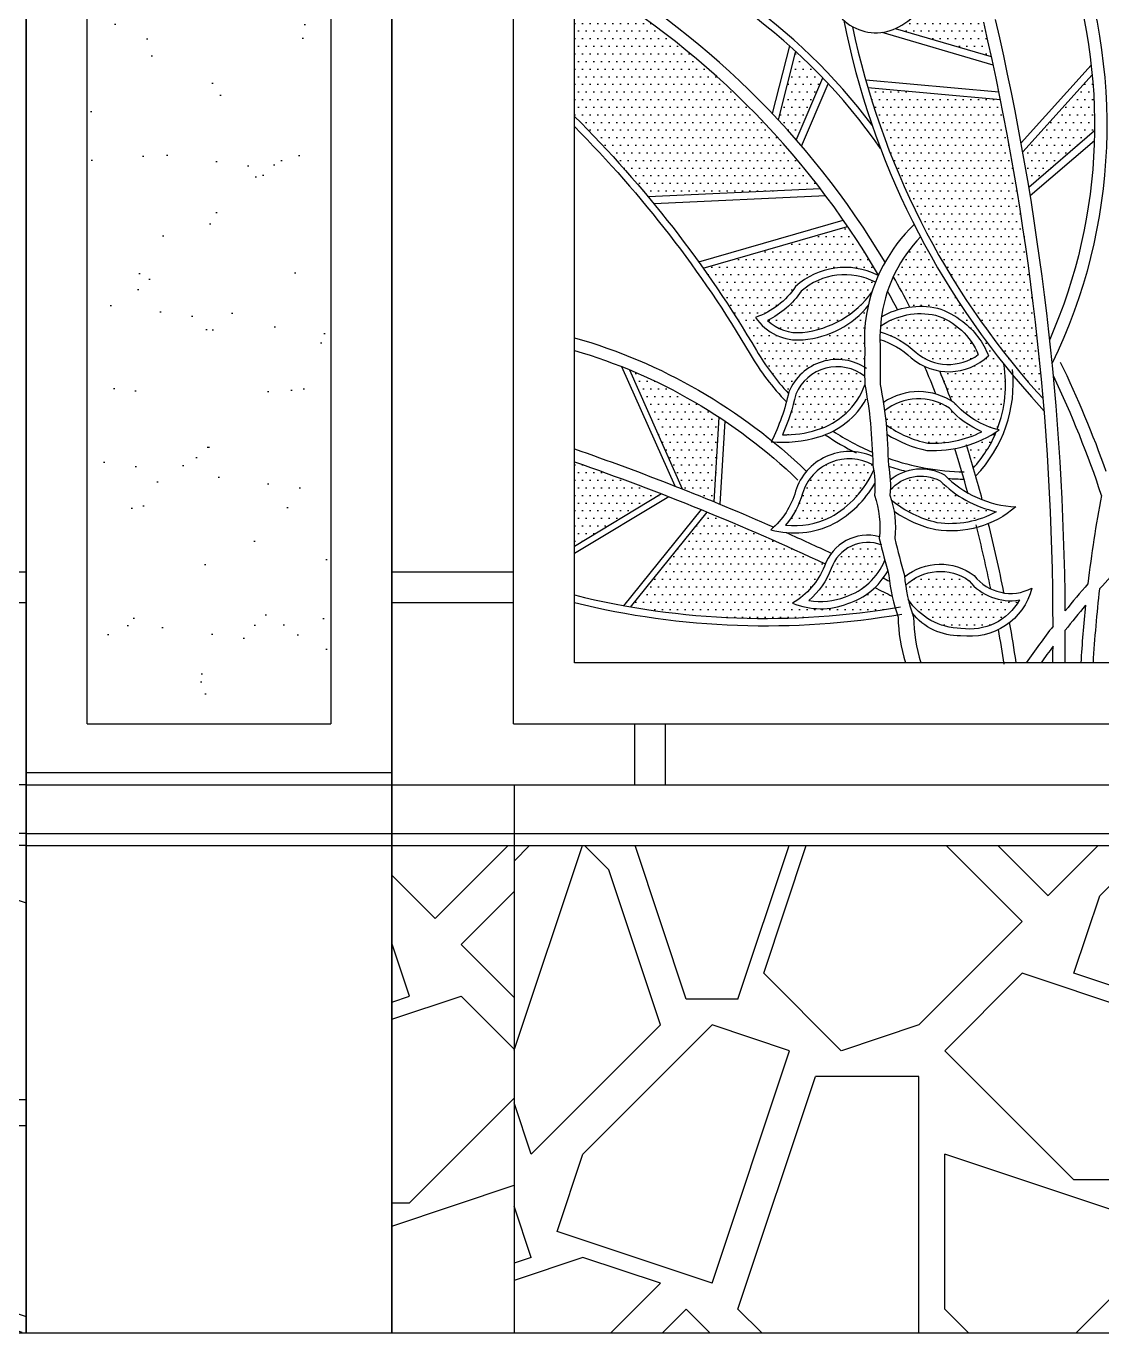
# Model space of a CAD drawing. Extents: x -51224 to -13975, y -20628 to 9094.
# Drawn here: x -38902 to -38019, y -18362 to -17289 of the extents above; entities that cross this region are included whole.
import ezdxf

# ---------------------------------------------------------------- set-up
doc = ezdxf.new("R2010")
doc.units = 0
doc.header["$LTSCALE"] = 5
doc.header["$MEASUREMENT"] = 0
doc.layers.get('0').update_dxf_attribs({"linetype": 'CONTINUOUS'})
for name, color, linetype in [('0-1', 1, 'CONTINUOUS'), ('0-3', 3, 'CONTINUOUS'), ('0-4', 4, 'CONTINUOUS'), ('0-BCA', 33, 'CONTINUOUS'), ('0-HATCH', 8, 'CONTINUOUS'), ('1', 8, 'CONTINUOUS'), ('2', 2, 'CONTINUOUS'), ('MET', 2, 'CONTINUOUS')]:
    doc.layers.add(name, color=color, linetype=linetype)
pattern_1 = [(0, (-66595.0113, -13824.664), (3.125, 6.25), [0, -6.25])]

msp = doc.modelspace()

# ---------------------------------------------------------------- hatches: boundary and pattern name
at = {"layer": '0-HATCH'}
h = msp.add_hatch(dxfattribs=at)
h.set_pattern_fill('AR-SAND', color=2, scale=50, style=0)
h.set_pattern_definition([(142.5, (-6908.28, -13824.664), (3.14967, 96.34119), [0, -76, 0, -85, 0, -81.25]), (172.5, (-6908.28, -13824.66), (-88.48884, 141.1073), [0, -41, 0, -68.5, 0, -26.25]), (212.5, (-6846.78, -13824.66), (-155.7071, 0.28295), [0, -25, 0, -90, 0, -117.5]), (222.5, (-6846.78, -13824.66), (-150.30633, 43.8838), [0, -12.5, 0, -59, 0, -67.5])])
h.paths.add_polyline_path([(-38651.6, -16411.5), (-38851.6, -16411.5), (-38851.6, -17862.1), (-38651.6, -17862.1)])
h = msp.add_hatch(dxfattribs=at)
h.set_pattern_fill('GRAVEL', color=256, scale=600, angle=45, style=0)
h.set_pattern_definition([(135, (-6725.26, -12910.15), (-6e-14, 848.528), [180, -420]), (135, (-6937.4, -12613.16), (-6e-14, 848.528), [150, -450]), (135, (-6894.97, -12613.16), (-6e-14, 848.528), [120, -480]), (135, (-6661.6, -12634.4), (-6e-14, 848.528), [90, -90, 120, -300]), (135, (-6640.4, -12613.16), (-6e-14, 848.528), [120, -30, 150, -300]), (135, (-6364.64, -12719.2), (-6e-14, 848.528), [150, -450]), (135, (-6746.5, -12294.96), (-6e-14, 848.528), [150, -450]), (45, (-6555.56, -12910.15), (848.528, 1e-13), [90, -510]), (45, (-6301, -12528.3), (848.528, 1e-13), [60, -540]), (45, (-6725.26, -12910.15), (848.528, 1e-13), [90, -510]), (45, (-6385.85, -12485.9), (848.528, 1e-13), [30, -570]), (45, (-6576.8, -12634.4), (848.528, 1e-13), [90, -510]), (45, (-6767.7, -12740.44), (848.528, 1e-13), [150, -450]), (45, (-6513.13, -12401.03), (848.528, 1e-13), [90, -510]), (45, (-6725.26, -12528.3), (848.528, 1e-13), [120, -480]), (45, (-6746.5, -12507.1), (848.528, 1e-13), [120, -480]), (45, (-6979.8, -12655.6), (848.528, 1e-13), [60, -540]), (45, (-6979.8, -12528.3), (848.528, 1e-13), [150, -450]), (90, (-6640.4, -12910.15), (424.264, 424.264), [254.558, -593.97]), (90, (-6661.62, -12846.5), (424.264, 424.264), [127.279, -721.249]), (90, (-6619.2, -12422.24), (424.264, 424.264), [169.706, -678.823]), (90, (-6598, -12401.03), (424.264, 424.264), [127.279, -721.249]), (7e-15, (-6491.9, -12591.95), (424.264, -424.264), [42.427, -806.102]), (7e-15, (-6640.4, -12910.15), (424.264, -424.264), [84.853, -763.676]), (7e-15, (-6640.4, -12655.6), (424.264, -424.264), [84.853, -763.676]), (7e-15, (-6640.4, -12443.46), (424.264, -424.264), [84.853, -763.676]), (7e-15, (-6682.84, -12231.33), (424.264, -424.264), [127.279, -721.249]), (7e-15, (-6704.05, -12252.54), (424.264, -424.264), [84.853, -763.676]), (7e-15, (-6640.4, -12231.33), (424.264, -424.264), [84.853, -763.676]), (7e-15, (-6894.97, -12740.44), (424.264, -424.264), [127.279, -721.249]), (108.43495, (-6767.7, -12358.6), (-424.264, 424.264), [67.08, -1274.561]), (108.43495, (-6767.7, -12570.74), (-424.264, 424.264), [67.08, -1274.561]), (108.43495, (-6491.92, -12591.95), (-424.264, 424.264), [134.16, -1207.481]), (108.43495, (-6407.07, -12464.67), (-424.264, 424.264), [134.16, -1207.481]), (108.43495, (-6513.13, -12570.74), (-424.264, 424.264), [134.16, -1207.481]), (108.43495, (-6682.84, -12231.33), (-424.264, 424.264), [134.16, -1207.481]), (108.43495, (-6491.92, -12846.5), (-424.264, 424.264), [201.246, -1140.395]), (108.43495, (-6470.7, -12825.3), (-424.264, 424.264), [201.246, -1140.395]), (108.43495, (-6301, -12655.6), (-424.264, 424.264), [201.246, -1140.395]), (71.56505, (-6534.34, -12464.67), (424.264, 424.264), [67.08, -1274.561]), (71.56505, (-6746.48, -12294.96), (424.264, 424.264), [67.08, -805.001, 134.16, -335.4]), (71.56505, (-6746.48, -12379.82), (424.264, 424.264), [134.16, -1207.481]), (71.56505, (-6449.5, -12591.95), (424.264, 424.264), [134.16, -1207.481]), (71.56505, (-6428.28, -12613.16), (424.264, 424.264), [134.16, -1207.481]), (71.56505, (-6534.34, -12422.24), (424.264, 424.264), [201.246, -1140.395]), (18.43495, (-6534.34, -12634.38), (424.264, 424.264), [67.08, -1274.561]), (18.43495, (-6852.54, -12401.03), (424.264, 424.264), [67.08, -1274.561]), (18.43495, (-6894.97, -12613.16), (424.264, 424.264), [134.16, -1207.481]), (18.43495, (-6852.54, -12613.16), (424.264, 424.264), [134.16, -1207.481]), (18.43495, (-6597.98, -12273.75), (424.264, 424.264), [134.16, -1207.481]), (18.43495, (-6470.7, -12825.3), (424.264, 424.264), [134.16, -1207.481]), (18.43495, (-6852.54, -12782.87), (424.264, 424.264), [201.246, -1140.395]), (341.56505, (-6746.48, -12379.82), (424.264, -424.264), [134.16, -1207.481]), (341.56505, (-6788.9, -12379.82), (424.264, -424.264), [134.16, -1207.481]), (341.56505, (-6682.84, -12910.15), (424.264, -424.264), [67.08, -1274.561]), (341.56505, (-6640.4, -12613.16), (424.264, -424.264), [67.08, -1274.561]), (341.56505, (-6597.98, -12401.03), (424.264, -424.264), [67.08, -1274.561])])
h.paths.add_polyline_path([(-39002.2, -17962.1), (-38901.6, -17962.1), (-38901.6, -18362.1), (-39002.2, -18362.1)])
h.paths.add_polyline_path([(-38601.6, -17962.1), (-38501.1, -17962.1), (-38501.1, -18362.1), (-38601.6, -18362.1)])
h = msp.add_hatch(dxfattribs=at)
h.set_pattern_fill('GRAVEL', color=256, scale=600, angle=45, style=0)
h.set_pattern_definition([(45, (-66510.16, -13739.8), (6e-14, 848.528), [180, -420]), (45, (-66298, -13442.8), (6e-14, 848.528), [150, -450]), (45, (-66340.45, -13442.8), (6e-14, 848.528), [120, -480]), (45, (-66573.8, -13464.04), (6e-14, 848.528), [90, -90, 120, -300]), (45, (-66595, -13442.8), (6e-14, 848.528), [120, -30, 150, -300]), (45, (-66870.8, -13548.9), (6e-14, 848.528), [150, -450]), (45, (-66488.95, -13124.6), (6e-14, 848.528), [150, -450]), (135, (-66679.86, -13739.8), (-848.528, 1e-13), [90, -510]), (135, (-66934.4, -13358), (-848.528, 1e-13), [60, -540]), (135, (-66510.16, -13739.8), (-848.528, 1e-13), [90, -510]), (135, (-66849.57, -13315.55), (-848.528, 1e-13), [30, -570]), (135, (-66658.65, -13464.04), (-848.528, 1e-13), [90, -510]), (135, (-66467.73, -13570.1), (-848.528, 1e-13), [150, -450]), (135, (-66722.3, -13230.7), (-848.528, 1e-13), [90, -510]), (135, (-66510.16, -13358), (-848.528, 1e-13), [120, -480]), (135, (-66488.95, -13336.76), (-848.528, 1e-13), [120, -480]), (135, (-66255.6, -13485.25), (-848.528, 1e-13), [60, -540]), (135, (-66255.6, -13358), (-848.528, 1e-13), [150, -450]), (90, (-66595, -13739.8), (-424.264, 424.264), [254.558, -593.97]), (90, (-66573.8, -13676.17), (-424.264, 424.264), [127.279, -721.249]), (90, (-66616.22, -13251.9), (-424.264, 424.264), [169.706, -678.823]), (90, (-66637.44, -13230.7), (-424.264, 424.264), [127.279, -721.249]), (180, (-66743.5, -13421.6), (-424.264, -424.264), [42.427, -806.102]), (180, (-66595, -13739.8), (-424.264, -424.264), [84.853, -763.676]), (180, (-66595, -13485.25), (-424.264, -424.264), [84.853, -763.676]), (180, (-66595, -13273.1), (-424.264, -424.264), [84.853, -763.676]), (180, (-66552.6, -13061), (-424.264, -424.264), [127.279, -721.249]), (180, (-66531.37, -13082.2), (-424.264, -424.264), [84.853, -763.676]), (180, (-66595, -13061), (-424.264, -424.264), [84.853, -763.676]), (180, (-66340.45, -13570.1), (-424.264, -424.264), [127.279, -721.249]), (71.56505, (-66467.73, -13188.27), (424.264, 424.264), [67.08, -1274.561]), (71.56505, (-66467.73, -13400.4), (424.264, 424.264), [67.08, -1274.561]), (71.56505, (-66743.5, -13421.6), (424.264, 424.264), [134.16, -1207.481]), (71.56505, (-66828.36, -13294.33), (424.264, 424.264), [134.16, -1207.481]), (71.56505, (-66722.3, -13400.4), (424.264, 424.264), [134.16, -1207.481]), (71.56505, (-66552.58, -13061), (424.264, 424.264), [134.16, -1207.481]), (71.56505, (-66743.5, -13676.17), (424.264, 424.264), [201.246, -1140.395]), (71.56505, (-66764.72, -13654.96), (424.264, 424.264), [201.246, -1140.395]), (71.56505, (-66934.42, -13485.25), (424.264, 424.264), [201.246, -1140.395]), (108.43495, (-66701.08, -13294.33), (-424.264, 424.264), [67.08, -1274.561]), (108.43495, (-66488.95, -13124.63), (-424.264, 424.264), [67.08, -805.001, 134.16, -335.4]), (108.43495, (-66488.95, -13209.48), (-424.264, 424.264), [134.16, -1207.481]), (108.43495, (-66785.93, -13421.6), (-424.264, 424.264), [134.16, -1207.481]), (108.43495, (-66807.14, -13442.83), (-424.264, 424.264), [134.16, -1207.481]), (108.43495, (-66701.08, -13251.9), (-424.264, 424.264), [201.246, -1140.395]), (161.56505, (-66701.08, -13464.04), (-424.264, 424.264), [67.08, -1274.561]), (161.56505, (-66382.88, -13230.7), (-424.264, 424.264), [67.08, -1274.561]), (161.56505, (-66340.45, -13442.83), (-424.264, 424.264), [134.16, -1207.481]), (161.56505, (-66382.88, -13442.83), (-424.264, 424.264), [134.16, -1207.481]), (161.56505, (-66637.44, -13103.42), (-424.264, 424.264), [134.16, -1207.481]), (161.56505, (-66764.72, -13654.96), (-424.264, 424.264), [134.16, -1207.481]), (161.56505, (-66382.88, -13612.53), (-424.264, 424.264), [201.246, -1140.395]), (198.43495, (-66488.95, -13209.48), (-424.264, -424.264), [134.16, -1207.481]), (198.43495, (-66446.52, -13209.48), (-424.264, -424.264), [134.16, -1207.481]), (198.43495, (-66552.58, -13739.8), (-424.264, -424.264), [67.08, -1274.561]), (198.43495, (-66595, -13442.83), (-424.264, -424.264), [67.08, -1274.561]), (198.43495, (-66637.44, -13230.7), (-424.264, -424.264), [67.08, -1274.561])])
h.paths.add_polyline_path([(-38501.1, -17962.1), (-38501.1, -18362.1), (-35002.2, -18362.1), (-35002.2, -17962.1)])
at = {"layer": 'MET', "linetype": 'CONTINUOUS'}
h = msp.add_hatch(dxfattribs=at)
h.set_pattern_fill('DOTS', color=256, scale=100, style=0)
h.set_pattern_definition(pattern_1)
h.paths.add_polyline_path([(-38249.7, -17422.9, 0.099038), (-38451.6, -17246), (-38451.6, -17363.5, -0.023587), (-38391, -17429.6)])
h.paths.add_polyline_path([(-38210.5, -17519, -0.201809), (-38263.9, -17546.8, -0.279095), (-38302.9, -17528.5, 0.164509), (-38270, -17503.2, -0.315427), (-38202.1, -17494.1, -0.00052), (-38202, -17493.9, 0.017344), (-38227.4, -17453.8), (-38345.9, -17488.2, -0.021153), (-38302.1, -17555.8, 0.054369), (-38275.9, -17590.9, 0.001844), (-38275.6, -17589.7, -0.461655), (-38213.4, -17569.4, -0.007468), (-38213.2, -17554.7, -0.058651), (-38211.9, -17525.8, -0.012704)])
at = {"layer": 'MET'}
h = msp.add_hatch(dxfattribs=at)
h.set_pattern_fill('DOTS', color=256, scale=100, style=0)
h.set_pattern_definition(pattern_1)
h.paths.add_polyline_path([(-38101.9, -17349.8), (-38210.7, -17340.1, 0.111187), (-38072, -17589.6), (-38066.8, -17595.2, 0.028069)])
h.paths.add_polyline_path([(-38115.6, -17286.2, -0.236624), (-38146.6, -17274.2, -0.092086), (-38153.7, -17265.5), (-38165, -17261.8, -0.259894), (-38182.9, -17288.6, -0.038094), (-38188.1, -17291.5), (-38109.2, -17314.7, 0.003299)])
h.paths.add_polyline_path([(-38198.8, -17250.7), (-38231.8, -17239.8, 0.008253), (-38228.7, -17261, 0.187076), (-38204.8, -17255.7, -0.060634)])
at = {"layer": 'MET', "linetype": 'CONTINUOUS'}
h = msp.add_hatch(dxfattribs=at)
h.set_pattern_fill('DOTS', color=256, scale=100, style=0)
h.set_pattern_definition(pattern_1)
h.paths.add_polyline_path([(-38247.7, -17331.9, 0.016289), (-38270.1, -17310), (-38284.3, -17366.4, -0.007974), (-38269.5, -17382.9)])
h.paths.add_polyline_path([(-38099.1, -17566.9, -0.047669), (-38167.5, -17462.5, 0.085747), (-38189.9, -17494.9, -0.010283), (-38176.2, -17520, -0.088971), (-38153.6, -17520.9, -0.090608), (-38132.9, -17531.9, -0.140702), (-38111.8, -17560, -0.233474), (-38151.7, -17572.5, -0.009509), (-38142.1, -17597.1, -0.012903), (-38139.8, -17598.6, 0.152599), (-38104.6, -17620.5, 0.136221)])
h.paths.add_polyline_path([(-38105.3, -17622.5, -0.071251), (-38129.6, -17633.8, -0.003893), (-38124.1, -17651.9, 0.087448)])
at = {"layer": 'MET'}
h = msp.add_hatch(dxfattribs=at)
h.set_pattern_fill('DOTS', color=256, scale=100, style=0)
h.set_pattern_definition(pattern_1)
h.paths.add_polyline_path([(-38024.6, -17375.2, 0.026131), (-38026.6, -17329.4), (-38083.6, -17392.6, -0.003305), (-38078.6, -17421.5)])
h = msp.add_hatch(dxfattribs=at)
h.set_pattern_fill('DOTS', scale=100, style=0)
h.set_pattern_definition(pattern_1)
h.paths.add_polyline_path([(-38207.4, -17507.8, -0.015951), (-38204.5, -17499.7, 0.314344), (-38265.4, -17507.1, -0.131146), (-38293.1, -17531, 0.223388), (-38264.5, -17540.8, 0.213147)])
h.paths.add_polyline_path([(-38171.2, -17557.3, 0.347577), (-38120.1, -17559.1, 0.222597), (-38155.1, -17526.7, 0.206856), (-38200.4, -17535.7, 0.009459), (-38200.7, -17540.3, -0.11711)])
h = msp.add_hatch(dxfattribs=at)
h.set_pattern_fill('DOTS', scale=100, style=0)
h.set_pattern_definition(pattern_1)
h.paths.add_polyline_path([(-38213.2, -17583.9, 0.000117), (-38213.2, -17583.7, -0.003517), (-38213.4, -17576.7, 0.489687), (-38269.9, -17591.5, -0.048306), (-38280.8, -17625, 0.074583), (-38252.8, -17620.9, 0.23813)])
h.paths.add_polyline_path([(-38197.1, -17605.1, -0.004907), (-38195.8, -17615.3, -0.000458), (-38195.6, -17616.8, 0.101386), (-38161.4, -17631.8, 0.129701), (-38117.3, -17622.4, -0.109915), (-38143.8, -17603.1, 0.323746)])
h.paths.add_polyline_path([(-38205.9, -17653.9, 0.01156), (-38206.6, -17650, 0.000146), (-38206.6, -17649.5, 0.472912), (-38264.4, -17673, -0.105823), (-38278.3, -17699.1, 0.145286), (-38241.4, -17692.5, 0.159444)])
h.paths.add_polyline_path([(-38153.8, -17697.1, 0.164545), (-38105.3, -17688, -0.142619), (-38151.5, -17662.6, 0.348834), (-38192.3, -17670.2, -0.012315), (-38192.6, -17674.5, -0.014463), (-38191.2, -17678.9, 0.111348)])
h.paths.add_polyline_path([(-38196.8, -17727.8, -0.00325), (-38200.1, -17715.2, 0.420078), (-38240.8, -17734.7, -0.122003), (-38259.1, -17760.8, 0.14191), (-38229.2, -17757.9, 0.223667)])
h.paths.add_polyline_path([(-38134.3, -17783.8, 0.31487), (-38086.4, -17760.5, -0.271394), (-38127.6, -17744.7, 0.367571), (-38179.8, -17748.7, 0.021902), (-38177.6, -17760, 0.248649)])
at = {"layer": 'MET', "linetype": 'CONTINUOUS'}
h = msp.add_hatch(dxfattribs=at)
h.set_pattern_fill('DOTS', color=256, scale=100, style=0)
h.set_pattern_definition(pattern_1)
h.paths.add_polyline_path([(-38332.7, -17610.5, 0.046925), (-38406.3, -17571.6), (-38363.1, -17669.3, -0.003181), (-38336.9, -17679.9)])
h.paths.add_polyline_path([(-38380, -17673.4, 0.00864), (-38451.6, -17647), (-38451.6, -17716.5)])
h.paths.add_polyline_path([(-38246.4, -17732.7, -0.013264), (-38245.7, -17730.8, 0.011996), (-38342.8, -17688.3), (-38405.5, -17766.1, 0.084112), (-38188.4, -17766.9, -0.018968), (-38190.9, -17757.3, 0.001777), (-38205, -17750.3, -0.11308), (-38227.2, -17763.5, -0.19603), (-38272.5, -17763, 0.170741)])

# ---------------------------------------------------------------- linework, layer by layer
at = {"color": 3}
for p, q in [((-38901.6, -17737.7, 0), (-39002.2, -17737.7, 0)), ((-38501.6, -17737.7, 0), (-38601.6, -17737.7, 0)), ((-38901.6, -17762.7, 0), (-39002.2, -17762.7, 0)), ((-38501.6, -17762.7, 0), (-38601.6, -17762.7, 0))]:
    msp.add_line(p, q, dxfattribs=at)
at = {"layer": '0-1'}
for p, q in [((-38109.2, -17314.7, 0), (-38188.1, -17291.5, 0)), ((-38107.8, -17321.4, 0), (-38198.9, -17294.6, 0)), ((-38275.1, -17305.5, 0), (-38289.2, -17361.2, 0)), ((-38270.1, -17310, 0), (-38284.3, -17366.4, 0)), ((-38084.9, -17385.2, 0), (-38027.4, -17321.4, 0)), ((-38269.5, -17382.9, 0), (-38247.7, -17331.9, 0)), ((-38103.1, -17343.7, 0), (-38212.5, -17333.9, 0)), ((-38083.6, -17392.6, 0), (-38026.6, -17329.4, 0)), ((-38265.2, -17387.9, 0), (-38243.2, -17336.7, 0)), ((-38101.9, -17349.8, 0), (-38210.7, -17340.1, 0)), ((-38078.6, -17421.5, 0), (-38024.6, -17375.2, 0)), ((-38077.4, -17428.5, 0), (-38024.8, -17383.2, 0)), ((-38249.7, -17422.9, 0), (-38391, -17429.6, 0)), ((-38245.3, -17428.7, 0), (-38386.2, -17435.4, 0)), ((-38349.6, -17483, 0), (-38231, -17448.6, 0)), ((-38345.9, -17488.2, 0), (-38227.4, -17453.8, 0)), ((-38413, -17568.9, 0), (-38369.2, -17666.9, 0)), ((-38406.3, -17571.6, 0), (-38363.1, -17669.3, 0)), ((-38336.9, -17679.9, 0), (-38332.7, -17610.5, 0)), ((-38332.1, -17681.9, 0), (-38327.9, -17613.7, 0)), ((-38380, -17673.4, 0), (-38451.6, -17716.5, 0)), ((-38374.1, -17675.7, 0), (-38451.6, -17722.3, 0)), ((-38347.6, -17686.3, 0), (-38411.3, -17765.3, 0)), ((-38343, -17688.4, 0), (-38405.8, -17766.5, 0))]:
    msp.add_line(p, q, dxfattribs=at)
at = {"layer": '0-3', "color": 3, "elevation": 0}
msp.add_lwpolyline([(-38451.6, -16312.1), (-37418.5, -16312.1), (-37418.5, -17812.1), (-38451.6, -17812.1)], close=True, dxfattribs=at)
at = {"layer": '0-3', "linetype": 'CONTINUOUS', "elevation": 0}
for points in [[(-38053.1, -17181.6, -0.009761), (-38045, -17208.5, -0.208179), (-38059.4, -17566.2)], [(-38049.9, -17224.1, -0.190731), (-38061.5, -17546.7)], [(-38202, -17493.9, 0.130713), (-38451.6, -17246)], [(-38166.5, -17248.7, 0.332028), (-38204.8, -17255.7, -0.311183), (-38243.2, -17255.1, 0.601436), (-38182.9, -17288.6, 0.370087), (-38166.5, -17248.7, 1.078008)], [(-38230.5, -17284.7, 0.133926), (-38076.5, -17593.6)], [(-38223.3, -17289.9, 0.131383), (-38072, -17589.6)], [(-38451.6, -17363.5, -0.064232), (-38302.1, -17555.8, 0.054369), (-38275.9, -17590.9, 0.054369)], [(-38451.6, -17371.9, -0.062647), (-38307.3, -17558.8, 0.059051), (-38277.6, -17597.8, 0.059051)], [(-38172.8, -17452.3, 0.157299), (-38211.9, -17525.8, 0.058651), (-38213.2, -17554.7, 0.014697), (-38213.2, -17583.7, -0.015354), (-38208.5, -17615.3, -0.010415), (-38206.6, -17650, -0.071318), (-38205.3, -17674.5, -0.112487), (-38201.4, -17710, 0.007782), (-38193.4, -17740.3, 0.067424), (-38185.9, -17774.5, 0.073523), (-38179.9, -17812.1)], [(-38167.5, -17462.5, 0.156748), (-38199.2, -17525.8, 0.058651), (-38200.5, -17554.7, 0.014697), (-38200.5, -17583.7, -0.015354), (-38195.8, -17615.3, -0.010415), (-38193.9, -17650, -0.071318), (-38192.6, -17674.5, -0.112487), (-38188.7, -17710, 0.007782), (-38180.7, -17740.3, 0.067424), (-38173.2, -17774.5, 0.073523), (-38167.2, -17812.1)], [(-38202.7, -17493.9, 0.312643), (-38270, -17503.2, -0.164509), (-38302.9, -17528.5, 0.279095), (-38263.9, -17546.8, 0.205451), (-38209.8, -17518.2, 2.951473)], [(-38204.5, -17499.7, 0.314344), (-38265.4, -17507.1, -0.131146), (-38293.1, -17531, 0.223388), (-38264.5, -17540.8, 0.213147), (-38207.4, -17507.8, 0.20574)], [(-38176.2, -17520, 0.010283), (-38189.9, -17494.9, 0.010283)], [(-38186.3, -17522.2, 0.006383), (-38194.6, -17506.9, 0.006383)], [(-38200.3, -17535.6, -0.206182), (-38155.1, -17526.7, -0.222597), (-38120.1, -17559.1, -0.089432)], [(-38199.6, -17528, -0.187596), (-38153.6, -17520.9, -0.090608), (-38132.9, -17531.9, 2.189733)], [(-38132.9, -17531.9, -0.140702), (-38111.8, -17560, -0.140702)], [(-38451.6, -17545.2, -0.122754), (-38261.1, -17654.9)], [(-38200.8, -17546.6, -0.111431), (-38175.2, -17561.7, 0.385382), (-38111.8, -17560, 0.385382)], [(-38200.5, -17540.4, -0.116422), (-38171.2, -17557.3, 0.347577), (-38120.1, -17559.1, 0.347577)], [(-38451.6, -17555.6, -0.121121), (-38268.1, -17662.1)], [(-38211.9, -17570.4, 0.474677), (-38275.6, -17589.7, -0.061522), (-38290, -17630.6, 0.097386), (-38251.1, -17626.6, 0.196314), (-38212, -17595.5, 2.951473)], [(-38213.4, -17576.7, 0.489687), (-38269.9, -17591.5, -0.048306), (-38280.8, -17625, 0.074583), (-38252.8, -17620.9, 0.23813), (-38213.2, -17583.9, 0.196463)], [(-38154.9, -17591.4, 0.00894), (-38164.2, -17568.8, 0.00894)], [(-38104.6, -17620.5, 0.136221), (-38099.1, -17566.9)], [(-38142.1, -17597.1, 0.009509), (-38151.7, -17572.5, 0.009509)], [(-38122.2, -17658.6, 0.222034), (-38092, -17571.3, 1.559764)], [(-38195.1, -17624.4, 0.090465), (-38162.2, -17637.7, 0.167574), (-38103, -17620.9, -0.158491), (-38139.8, -17598.6, 0.31014), (-38198, -17598.4, 0.321507)], [(-38195.6, -17616.8, 0.101386), (-38161.4, -17631.8, 0.129701), (-38117.3, -17622.4, -0.109915), (-38143.8, -17603.1, 0.323746), (-38197.1, -17605.1, 0.305746)], [(-38239.3, -17621.9, 0.045318), (-38207, -17639.2, 0.045318)], [(-38124.3, -17652.2, 0.088172), (-38105.3, -17622.5)], [(-38245.7, -17624.8, 0.035559), (-38220.2, -17639.8, 0.035559)], [(-38116.8, -17678.2, 0.009672), (-38129.8, -17633, 0.009672)], [(-38451.6, -17636.4, -0.019811), (-38288, -17700.7)], [(-38206.9, -17642.7, 0.450681), (-38270.1, -17671.3, -0.148254), (-38290.4, -17702.8, 0.187658), (-38238.6, -17697.8, 0.132224), (-38205, -17665, 0.497796)], [(-38206.6, -17649.5, 0.472912), (-38264.4, -17673, -0.105823), (-38278.3, -17699.1, 0.145286), (-38241.4, -17692.5, 0.159444), (-38205.9, -17653.9, 0.12411)], [(-38194.1, -17644.2, 0.078817), (-38131.7, -17655.3)], [(-38128.7, -17672.6, 0.007854), (-38139.3, -17636.2, 0.007854)], [(-38451.6, -17647, -0.025172), (-38245.7, -17730.8)], [(-38193.8, -17650.6, 0.017636), (-38179.7, -17654.8, 0.017636)], [(-38192.4, -17661.9, -0.311484), (-38147.9, -17657.8, 0.188383), (-38089.3, -17684.1, -0.215235), (-38154.9, -17703, -0.094051), (-38189.2, -17687.9)], [(-38192.3, -17670.2, -0.348834), (-38151.5, -17662.6, 0.142619), (-38105.3, -17688, -0.164545), (-38153.8, -17697.1, -0.111348), (-38191.2, -17678.9, -0.105573)], [(-38144.9, -17660.7, 0.015696), (-38131.8, -17661.3)], [(-38109.9, -17751.3, 0.011142), (-38121.8, -17698.9, 0.011142)], [(-38099, -17754.7, 0.012097), (-38111.9, -17697.3, 0.012097)], [(-38277.7, -17705.2, -0.004578), (-38240.8, -17722.1)], [(-38201.2, -17708.6, 0.393332), (-38246.4, -17732.7, -0.170741), (-38272.5, -17763, 0.19603), (-38227.2, -17763.5, 0.189489), (-38194.4, -17736.7, 0.189489)], [(-38199.4, -17715.4, 0.426444), (-38240.8, -17734.7, -0.122003), (-38259.1, -17760.8, 0.14191), (-38229.2, -17757.9, 0.223667), (-38196.8, -17727.8, 0.195523)], [(-38180.6, -17741.5, -0.345455), (-38123.4, -17740.4, 0.363771), (-38076.1, -17750.8, -0.384388), (-38134.6, -17789.8, -0.235997), (-38174.4, -17771.1)], [(-38197.8, -17742, -0.000692), (-38197.1, -17743.1)], [(-38179.8, -17748.7, -0.367571), (-38127.6, -17744.7, 0.271394), (-38086.4, -17760.5, -0.31487), (-38134.3, -17783.8, -0.248649), (-38177.6, -17760, -0.283444)], [(-38205, -17750.3, -0.001777), (-38190.9, -17757.3)], [(-38198.2, -17742.5, -0.000653), (-38193, -17745.1)], [(-38451.6, -17756.4, 0.104198), (-38183.9, -17766.1)], [(-38451.6, -17762.6, 0.103623), (-38182.8, -17772)], [(-38098.9, -17813.3, 0.005971), (-38103.5, -17784.8, 0.005971)], [(-38089, -17811.8, 0.006823), (-38094.4, -17779, 0.006823)]]:
    msp.add_lwpolyline(points, format="xyb", dxfattribs=at)
for points in [[(-38072, -17589.6), (-38066.8, -17595.2)], [(-38076.5, -17593.6), (-38065.9, -17605.5)]]:
    msp.add_lwpolyline(points, dxfattribs=at)
at = {"layer": '0-3', "linetype": 'CONTINUOUS'}
for centre, radius, start, end in [((-38590.5, -17658.2, 0), 479.1, 36.8858, 73.1536), ((-38594.8, -17664.4, 0), 480.6, 34.8349, 72.6703), ((-38792.7, -17839.2, 0), 694.3, 30.8447, 60.5747), ((-40268.1, -17784.6, 0), 2209.4, 0.0693, 13.0348), ((-40268.1, -17784.6, 0), 2219.4, 0.3938, 13.0354), ((-38834.8, -17945.6, 0), 869.7, 19.5101, 25.9043), ((-38834.8, -17945.6, 0), 859.7, 18.3689, 25.4334), ((-36952.2, -17875.7, 0), 1085.6, 169.3247, 173.1983), ((-37474.7, -18233.5, 0), 728.2, 136.4201, 138.5509), ((-37474.7, -18233.5, 0), 738.2, 138.7944, 141.0402), ((-36952.2, -17875.7, 0), 1075.6, 173.3635, 176.6088), ((-37474.7, -18233.5, 0), 728.2, 139.9399, 142.017), ((-36952.2, -17875.7, 0), 1085.6, 174.1349, 176.6401), ((-37474.7, -18233.5, 0), 738.2, 142.2851, 145.1949), ((-40268.1, -17784.6, 0), 2219.4, 359.2855, 359.9806), ((-37474.7, -18233.5, 0), 728.2, 143.3201, 144.6461), ((-40268.1, -17784.6, 0), 2209.4, 359.2855, 359.639)]:
    msp.add_arc(centre, radius, start, end, dxfattribs=at)
at = {"layer": '0-4', "color": 4}
for p, q in [((-38501.6, -17862.1, 0), (-38501.6, -16262.1, 0)), ((-38501.6, -17862.1), (-37368.5, -17862.1))]:
    msp.add_line(p, q, dxfattribs=at)
at = {"layer": '0-BCA'}
for p, q in [((-38901.6, -18362.1, 0), (-38901.6, -16361.5, 0)), ((-38901.6, -16361.5, 0), (-38901.6, -18362.1, 0)), ((-38601.6, -18362.1, 0), (-38601.6, -16361.5, 0)), ((-38601.6, -16361.5, 0), (-38601.6, -18362.1, 0))]:
    msp.add_line(p, q, dxfattribs=at)
at = {"layer": '0-BCA', "color": 3}
for p, q in [((-38402.2, -17862.1), (-38402.2, -17912.1)), ((-38377.2, -17862.1), (-38377.2, -17912.1)), ((-38501.1, -17912.1), (-38501.1, -18362.1)), ((-38901.6, -17962.1), (-40134.8, -17962.1)), ((-38601.6, -17962.1), (-34901.6, -17962.1))]:
    msp.add_line(p, q, dxfattribs=at)
at = {"layer": '0-BCA', "color": 5}
for p, q in [((-38901.6, -17912.1), (-40134.8, -17912.1)), ((-38601.6, -17912.1), (-34901.6, -17912.1)), ((-40541.1, -18362.1), (-33368.5, -18362.1))]:
    msp.add_line(p, q, dxfattribs=at)
at = {"layer": '1', "color": 1}
for p, q in [((-38901.6, -17902.1), (-38601.6, -17902.1)), ((-38901.6, -17912.1), (-38601.6, -17912.1)), ((-38901.6, -17952.1), (-38601.6, -17952.1)), ((-38901.6, -17962.1), (-38601.6, -17962.1))]:
    msp.add_line(p, q, dxfattribs=at)
at = {"layer": '1'}
for p, q in [((-38901.6, -17952.1), (-40134.8, -17952.1)), ((-38601.6, -17952.1), (-34901.6, -17952.1))]:
    msp.add_line(p, q, dxfattribs=at)
at = {"layer": '2'}
for p, q in [((-38851.6, -17862.1, 0), (-38851.6, -16411.5, 0)), ((-38651.6, -16411.5, 0), (-38651.6, -17862.1, 0)), ((-38851.6, -17862.1, 0), (-38651.6, -17862.1, 0))]:
    msp.add_line(p, q, dxfattribs=at)

doc.saveas('drawing.dxf')
